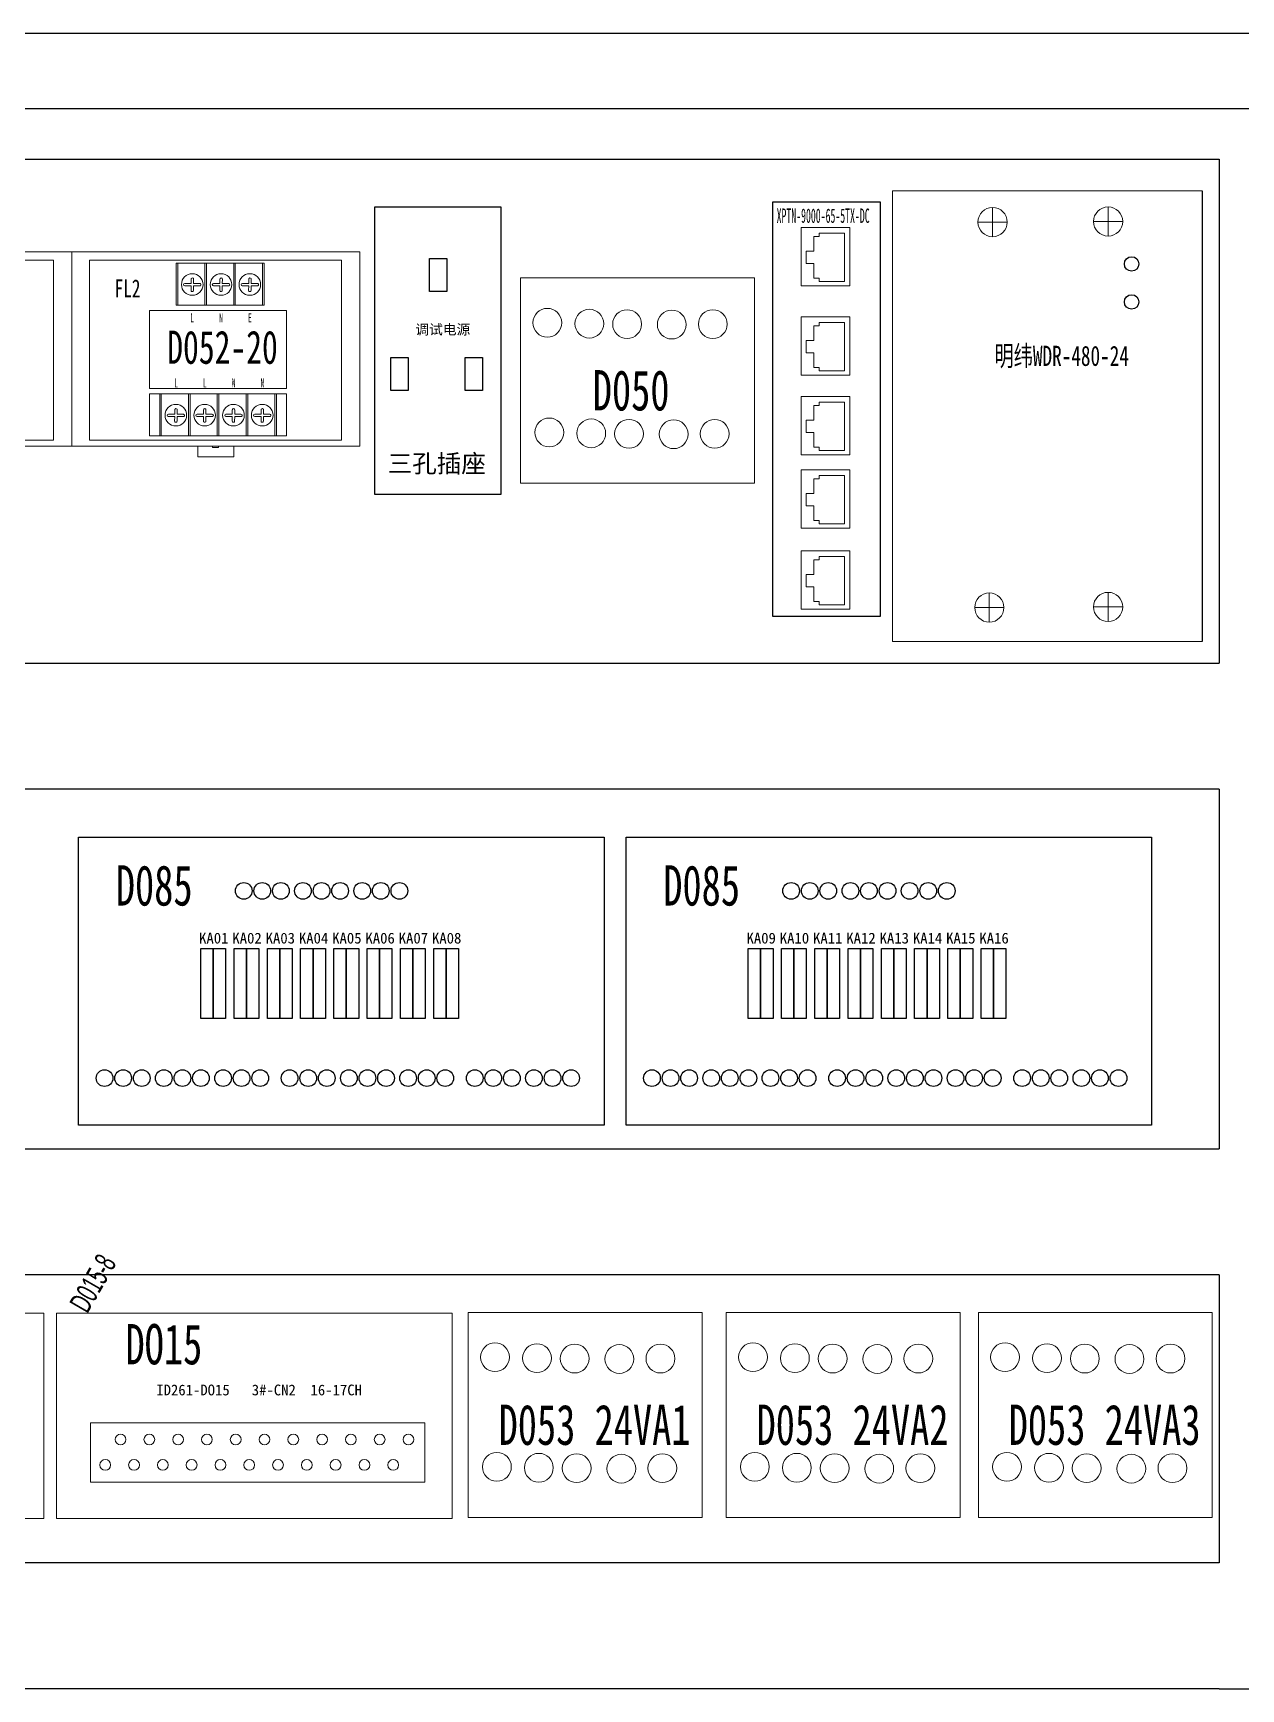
# Model space of a CAD drawing. Header units: millimetres. Extents: x -300 to 5587, y 233 to 3316.
# Drawn here: x 4942.9 to 5278.4, y 1296 to 1756 of the extents above; entities that cross this region are included whole.
import ezdxf

# ---------------------------------------------------------------- set-up
doc = ezdxf.new("R2010")
doc.units = ezdxf.units.MM
for name, color, linetype in [('MISC', 2, 'Continuous'), ('TEXT', 2, 'Continuous'), ('细实线层', 7, 'Continuous')]:
    doc.layers.add(name, color=color, linetype=linetype)
doc.styles.add('ST', font='', dxfattribs={"width": 0.8, "height": 300})
doc.styles.get("Standard").update_dxf_attribs({"font": ''})
doc.styles.add('宋', font='', dxfattribs={"width": 0.7})
doc.styles.add('样式 0', font='')
doc.styles.add('样式 8', font='arial.ttf', dxfattribs={"width": 0.6, "height": 2.5})
doc.styles.get('ST').set_extended_font_data('SimSun')
doc.styles.get('Standard').set_extended_font_data('SimSun')
doc.styles.get('宋').set_extended_font_data('SimSun')
doc.styles.get('样式 0').set_extended_font_data('KaiTi_GB2312')
doc.dimstyles.new('ISO-25', dxfattribs={"dimtxt": 2.5, "dimasz": 2.5, "dimexe": 1.25, "dimexo": 0.625, "dimtad": 1, "dimtxsty": 'Standard', "dimcen": 2.5, "dimadec": 0, "dimazin": 0, "dimtfac": 1, "dimtmove": 0, "dimatfit": 3, "dimfxl": 1, "dimarcsym": 0})

# ---------------------------------------------------------------- blocks, each defined once
blk = doc.blocks.new('三孔插座')
for points in [[(864.36, 854.56), (899.36, 854.56), (899.36, 774.56), (864.36, 774.56)], [(879.53, 840.14), (884.37, 840.14), (884.37, 831), (879.53, 831)], [(868.77, 812.63), (873.61, 812.63), (873.61, 803.48), (868.77, 803.48)], [(889.43, 812.63), (894.27, 812.63), (894.27, 803.48), (889.43, 803.48)]]:
    blk.add_lwpolyline(points, close=True)
at = {"insert": (867.92, 785.7), "char_height": 5, "width": 35, "attachment_point": 1}
blk.add_mtext('{\\fSimSun|b0|i0|c134|p2;三孔插座}', dxfattribs=at)
blk = doc.blocks.new('*D91')
at = {"color": 0, "lineweight": -2, "transparency": 16777216}
for p, q in [((4136.79, 1755.39), (4136.79, 1733.81)), ((5586.79, 1755.39), (5586.79, 1733.81)), ((4139.29, 1735.06), (5584.29, 1735.06))]:
    blk.add_line(p, q, dxfattribs=at)
at = {"color": 0, "transparency": 16777216}
for points in [[(4139.29, 1735.47), (4139.29, 1734.64), (4136.79, 1735.06)], [(5584.29, 1734.64), (5584.29, 1735.47), (5586.79, 1735.06)]]:
    blk.add_solid(points, dxfattribs=at)
at = {"layer": 'Defpoints', "color": 0, "transparency": 16777216}
for p in [(4136.79, 1756.02), (5586.79, 1756.02), (5586.79, 1735.06)]:
    blk.add_point(p, dxfattribs=at)
at = {"color": 0, "transparency": 16777216, "insert": (4774.8, 1740.68), "char_height": 2.5, "attachment_point": 5}
blk.add_mtext('{\\H4x;1450}', dxfattribs=at)
blk = doc.blocks.new('D015')
at = {"lineweight": 0}
for p, q in [((4907.11, 1796), (4797.11, 1796)), ((4907.11, 1739), (4907.11, 1796)), ((4797.11, 1739), (4907.11, 1739))]:
    blk.add_line(p, q, dxfattribs=at)
for centre in [(4814.94, 1760.94), (4822.94, 1760.94), (4830.94, 1760.94), (4838.94, 1760.94), (4846.94, 1760.94), (4854.94, 1760.94), (4862.94, 1760.94), (4870.94, 1760.94), (4878.94, 1760.94), (4886.94, 1760.94), (4894.94, 1760.94), (4810.7, 1753.88), (4818.7, 1753.88), (4826.7, 1753.88), (4834.7, 1753.88), (4842.7, 1753.88), (4850.7, 1753.88), (4858.7, 1753.88), (4866.7, 1753.88), (4874.7, 1753.88), (4882.7, 1753.88), (4890.7, 1753.88)]:
    blk.add_circle(centre, 1.5, dxfattribs=at)
at = {"layer": '细实线层', "lineweight": 0}
for p, q in [((4797.11, 1796), (4797.11, 1739)), ((4806.62, 1749.13), (4806.62, 1765.59)), ((4806.62, 1765.59), (4899.47, 1765.59)), ((4899.47, 1765.59), (4899.47, 1749.13)), ((4899.47, 1749.13), (4806.62, 1749.13))]:
    blk.add_line(p, q, dxfattribs=at)
at = {"lineweight": 0, "insert": (4816.32, 1793.01), "char_height": 11.2, "width": 74.3703, "attachment_point": 1, "style": '宋'}
blk.add_mtext('DO15', dxfattribs=at)

msp = doc.modelspace()

# ---------------------------------------------------------------- linework, layer by layer
for p, q in [((4171.786, 1721.019), (5272.403, 1721.019)), ((5272.403, 1721.019), (5272.403, 1581.019)), ((5267.662, 1712.204), (5267.662, 1587.004)), ((4171.786, 1581.019), (5272.403, 1581.019)), ((5272.403, 1546.019), (4171.786, 1546.019)), ((5272.403, 1546.019), (5272.403, 1446.019)), ((4171.786, 1446.019), (5272.403, 1446.019)), ((5272.403, 1411.019), (4171.786, 1411.019)), ((5272.403, 1411.019), (5272.403, 1331.019)), ((5272.403, 1331.019), (4171.786, 1331.019)), ((5272.403, 1296.019), (5586.786, 1296.019))]:
    msp.add_line(p, q)
at = {"lineweight": 0}
for p, q in [((5181.662, 1587.004), (5181.662, 1712.204)), ((5181.662, 1712.204), (5267.662, 1712.204)), ((5209.46, 1707.573), (5209.46, 1699.456)), ((5241.556, 1707.737), (5241.556, 1699.62)), ((5205.402, 1703.515), (5213.519, 1703.515)), ((5237.497, 1703.679), (5245.615, 1703.679)), ((4953.666, 1641.291), (4993.666, 1641.291)), ((4998.666, 1641.291), (4988.666, 1641.291)), ((4993.666, 1641.291), (4998.666, 1641.291)), ((5204.493, 1596.432), (5212.61, 1596.432)), ((5208.552, 1600.49), (5208.552, 1592.373)), ((5237.497, 1596.596), (5245.615, 1596.596)), ((5241.556, 1600.654), (5241.556, 1592.537)), ((5267.662, 1587.004), (5181.662, 1587.004))]:
    msp.add_line(p, q, dxfattribs=at)
msp.add_lwpolyline([(5272.403, 1296.019), (4136.786, 1296.019), (4136.786, 1756.019), (5586.786, 1756.019), (5586.786, 1296.019)])
for points in [[(5148.308, 1594.043), (5178.308, 1594.043), (5178.308, 1709.043), (5148.308, 1709.043)], [(4955.524, 1532.594), (5101.524, 1532.594), (5101.524, 1452.594), (4955.524, 1452.594)], [(5107.616, 1532.594), (5253.616, 1532.594), (5253.616, 1452.594), (5107.616, 1452.594)], [(4989.483, 1501.745), (4992.928, 1501.745), (4992.928, 1482.299), (4989.483, 1482.299)], [(4992.928, 1501.745), (4996.374, 1501.745), (4996.374, 1482.299), (4992.928, 1482.299)], [(4998.726, 1501.745), (5002.172, 1501.745), (5002.172, 1482.299), (4998.726, 1482.299)], [(5002.172, 1501.745), (5005.617, 1501.745), (5005.617, 1482.299), (5002.172, 1482.299)], [(5007.97, 1501.745), (5011.415, 1501.745), (5011.415, 1482.299), (5007.97, 1482.299)], [(5011.415, 1501.745), (5014.861, 1501.745), (5014.861, 1482.299), (5011.415, 1482.299)], [(5017.213, 1501.745), (5020.659, 1501.745), (5020.659, 1482.299), (5017.213, 1482.299)], [(5020.659, 1501.745), (5024.104, 1501.745), (5024.104, 1482.299), (5020.659, 1482.299)], [(5026.457, 1501.745), (5029.902, 1501.745), (5029.902, 1482.299), (5026.457, 1482.299)], [(5029.902, 1501.745), (5033.348, 1501.745), (5033.348, 1482.299), (5029.902, 1482.299)], [(5035.7, 1501.745), (5039.146, 1501.745), (5039.146, 1482.299), (5035.7, 1482.299)], [(5039.146, 1501.745), (5042.591, 1501.745), (5042.591, 1482.299), (5039.146, 1482.299)], [(5044.944, 1501.745), (5048.389, 1501.745), (5048.389, 1482.299), (5044.944, 1482.299)], [(5048.389, 1501.745), (5051.835, 1501.745), (5051.835, 1482.299), (5048.389, 1482.299)], [(5054.187, 1501.745), (5057.633, 1501.745), (5057.633, 1482.299), (5054.187, 1482.299)], [(5057.633, 1501.745), (5061.078, 1501.745), (5061.078, 1482.299), (5057.633, 1482.299)], [(5141.574, 1501.745), (5145.02, 1501.745), (5145.02, 1482.299), (5141.574, 1482.299)], [(5145.02, 1501.745), (5148.466, 1501.745), (5148.466, 1482.299), (5145.02, 1482.299)], [(5150.818, 1501.745), (5154.263, 1501.745), (5154.263, 1482.299), (5150.818, 1482.299)], [(5154.263, 1501.745), (5157.709, 1501.745), (5157.709, 1482.299), (5154.263, 1482.299)], [(5160.061, 1501.745), (5163.507, 1501.745), (5163.507, 1482.299), (5160.061, 1482.299)], [(5163.507, 1501.745), (5166.953, 1501.745), (5166.953, 1482.299), (5163.507, 1482.299)], [(5169.305, 1501.745), (5172.751, 1501.745), (5172.751, 1482.299), (5169.305, 1482.299)], [(5172.751, 1501.745), (5176.196, 1501.745), (5176.196, 1482.299), (5172.751, 1482.299)], [(5178.548, 1501.745), (5181.994, 1501.745), (5181.994, 1482.299), (5178.548, 1482.299)], [(5181.994, 1501.745), (5185.44, 1501.745), (5185.44, 1482.299), (5181.994, 1482.299)], [(5187.792, 1501.745), (5191.238, 1501.745), (5191.238, 1482.299), (5187.792, 1482.299)], [(5191.238, 1501.745), (5194.683, 1501.745), (5194.683, 1482.299), (5191.238, 1482.299)], [(5197.035, 1501.745), (5200.481, 1501.745), (5200.481, 1482.299), (5197.035, 1482.299)], [(5200.481, 1501.745), (5203.927, 1501.745), (5203.927, 1482.299), (5200.481, 1482.299)], [(5206.279, 1501.745), (5209.725, 1501.745), (5209.725, 1482.299), (5206.279, 1482.299)], [(5209.725, 1501.745), (5213.17, 1501.745), (5213.17, 1482.299), (5209.725, 1482.299)]]:
    msp.add_lwpolyline(points, close=True)
for points in [[(5169.764, 1701.974), (5169.764, 1685.774), (5156.264, 1685.774), (5156.264, 1701.974)], [(4873.666, 1695.291), (4953.666, 1695.291), (4953.666, 1641.291), (4873.666, 1641.291)], [(4878.562, 1692.906), (4948.529, 1692.906), (4948.529, 1642.937), (4878.562, 1642.937)], [(4953.666, 1695.291), (5033.666, 1695.291), (5033.666, 1641.291), (4953.666, 1641.291)], [(4958.562, 1692.906), (5028.529, 1692.906), (5028.529, 1642.937), (4958.562, 1642.937)], [(4982.622, 1680.462), (5007.06, 1680.462), (5007.06, 1692.134), (4982.622, 1692.134)], [(4982.622, 1692.134), (4983.06, 1692.134), (4983.06, 1680.462), (4982.622, 1680.462)], [(4990.622, 1692.134), (4991.06, 1692.134), (4991.06, 1680.462), (4990.622, 1680.462)], [(4998.622, 1692.134), (4999.06, 1692.134), (4999.06, 1680.462), (4998.622, 1680.462)], [(5006.622, 1692.134), (5007.06, 1692.134), (5007.06, 1680.462), (5006.622, 1680.462)], [(5013.291, 1657.242), (4975.18, 1657.242), (4975.18, 1678.998), (5013.291, 1678.998)], [(5169.764, 1677.21), (5169.764, 1661.01), (5156.264, 1661.01), (5156.264, 1677.21)], [(4975.18, 1655.831), (5013.291, 1655.831), (5013.291, 1644.16), (4975.18, 1644.16)], [(4978.064, 1655.831), (4978.502, 1655.831), (4978.502, 1644.16), (4978.064, 1644.16)], [(4986.064, 1655.831), (4986.502, 1655.831), (4986.502, 1644.16), (4986.064, 1644.16)], [(4994.064, 1655.831), (4994.502, 1655.831), (4994.502, 1644.16), (4994.064, 1644.16)], [(5002.064, 1655.831), (5002.502, 1655.831), (5002.502, 1644.16), (5002.064, 1644.16)], [(5010.064, 1655.831), (5010.502, 1655.831), (5010.502, 1644.16), (5010.064, 1644.16)], [(5169.764, 1655.03), (5169.764, 1638.83), (5156.264, 1638.83), (5156.264, 1655.03)], [(4988.666, 1641.291), (4998.666, 1641.291), (4998.666, 1638.291), (4988.666, 1638.291)], [(4992.754, 1641.291), (4994.368, 1641.291), (4994.368, 1640.857), (4992.754, 1640.857)], [(4993.666, 1641.291), (4995.376, 1641.291), (4995.376, 1641.291), (4993.666, 1641.291)], [(5169.764, 1634.698), (5169.764, 1618.498), (5156.264, 1618.498), (5156.264, 1634.698)], [(5169.764, 1612.147), (5169.764, 1595.947), (5156.264, 1595.947), (5156.264, 1612.147)]]:
    msp.add_lwpolyline(points, close=True, dxfattribs=at)
for points in [[(5161.275, 1699.497), (5159.801, 1699.497), (5159.801, 1695.404)], [(5161.275, 1699.497), (5161.275, 1700.418), (5168.328, 1700.418), (5168.328, 1686.992), (5161.275, 1686.992), (5161.275, 1687.913)], [(5159.801, 1695.404), (5157.674, 1695.404), (5157.674, 1692.006), (5159.801, 1692.006)], [(5159.801, 1692.006), (5159.801, 1687.913), (5161.275, 1687.913)], [(4985.007, 1685.818), (4986.776, 1685.804)], [(4986.781, 1686.474), (4985.012, 1686.486)], [(4986.776, 1685.804), (4986.766, 1684.541)], [(4986.794, 1687.659), (4986.79, 1687.659), (4986.781, 1686.474)], [(4987.434, 1684.536), (4987.438, 1684.536), (4987.447, 1685.799)], [(4987.447, 1685.799), (4989.188, 1685.786), (4989.188, 1685.79)], [(4987.452, 1686.469), (4987.461, 1687.654)], [(4989.193, 1686.458), (4987.452, 1686.469)], [(4993.007, 1685.818), (4994.776, 1685.804)], [(4994.781, 1686.474), (4993.012, 1686.486)], [(4994.776, 1685.804), (4994.766, 1684.541)], [(4994.794, 1687.659), (4994.79, 1687.659), (4994.781, 1686.474)], [(4995.434, 1684.536), (4995.438, 1684.536), (4995.447, 1685.799)], [(4995.447, 1685.799), (4997.188, 1685.786), (4997.188, 1685.79)], [(4995.452, 1686.469), (4995.461, 1687.654)], [(4997.193, 1686.458), (4995.452, 1686.469)], [(5001.007, 1685.818), (5002.776, 1685.804)], [(5002.781, 1686.474), (5001.012, 1686.486)], [(5002.776, 1685.804), (5002.766, 1684.541)], [(5002.794, 1687.659), (5002.79, 1687.659), (5002.781, 1686.474)], [(5003.434, 1684.536), (5003.438, 1684.536), (5003.447, 1685.799)], [(5003.447, 1685.799), (5005.188, 1685.786), (5005.188, 1685.79)], [(5003.452, 1686.469), (5003.461, 1687.654)], [(5005.193, 1686.458), (5003.452, 1686.469)], [(5161.275, 1674.733), (5159.801, 1674.733), (5159.801, 1670.64)], [(5161.275, 1674.733), (5161.275, 1675.654), (5168.328, 1675.654), (5168.328, 1662.228), (5161.275, 1662.228), (5161.275, 1663.149)], [(5159.801, 1670.64), (5157.674, 1670.64), (5157.674, 1667.242), (5159.801, 1667.242)], [(5159.801, 1667.242), (5159.801, 1663.149), (5161.275, 1663.149)], [(5161.275, 1652.553), (5159.801, 1652.553), (5159.801, 1648.459)], [(5161.275, 1652.553), (5161.275, 1653.474), (5168.328, 1653.474), (5168.328, 1640.047), (5161.275, 1640.047), (5161.275, 1640.968)], [(4980.449, 1649.516), (4982.218, 1649.502)], [(4982.223, 1650.172), (4980.455, 1650.183)], [(4982.218, 1649.502), (4982.208, 1648.239)], [(4982.236, 1651.357), (4982.232, 1651.357), (4982.223, 1650.172)], [(4982.876, 1648.234), (4982.88, 1648.234), (4982.89, 1649.497)], [(4982.89, 1649.497), (4984.63, 1649.484), (4984.63, 1649.488)], [(4982.895, 1650.167), (4982.904, 1651.352)], [(4984.635, 1650.156), (4982.895, 1650.167)], [(4988.449, 1649.516), (4990.218, 1649.502)], [(4990.223, 1650.172), (4988.455, 1650.183)], [(4990.218, 1649.502), (4990.208, 1648.239)], [(4990.236, 1651.357), (4990.232, 1651.357), (4990.223, 1650.172)], [(4990.876, 1648.234), (4990.88, 1648.234), (4990.89, 1649.497)], [(4990.89, 1649.497), (4992.63, 1649.484), (4992.63, 1649.488)], [(4990.895, 1650.167), (4990.904, 1651.352)], [(4992.635, 1650.156), (4990.895, 1650.167)], [(4996.449, 1649.516), (4998.218, 1649.502)], [(4998.223, 1650.172), (4996.455, 1650.183)], [(4998.218, 1649.502), (4998.208, 1648.239)], [(4998.236, 1651.357), (4998.232, 1651.357), (4998.223, 1650.172)], [(4998.876, 1648.234), (4998.88, 1648.234), (4998.89, 1649.497)], [(4998.89, 1649.497), (5000.63, 1649.484), (5000.63, 1649.488)], [(4998.895, 1650.167), (4998.904, 1651.352)], [(5000.635, 1650.156), (4998.895, 1650.167)], [(5004.449, 1649.516), (5006.218, 1649.502)], [(5006.223, 1650.172), (5004.455, 1650.183)], [(5006.218, 1649.502), (5006.208, 1648.239)], [(5006.236, 1651.357), (5006.232, 1651.357), (5006.223, 1650.172)], [(5006.876, 1648.234), (5006.88, 1648.234), (5006.89, 1649.497)], [(5006.89, 1649.497), (5008.63, 1649.484), (5008.63, 1649.488)], [(5006.895, 1650.167), (5006.904, 1651.352)], [(5008.635, 1650.156), (5006.895, 1650.167)], [(5159.801, 1648.459), (5157.674, 1648.459), (5157.674, 1645.062), (5159.801, 1645.062)], [(5159.801, 1645.062), (5159.801, 1640.968), (5161.275, 1640.968)], [(5161.275, 1632.22), (5161.275, 1633.141), (5168.328, 1633.141), (5168.328, 1619.715), (5161.275, 1619.715), (5161.275, 1620.636)], [(5161.275, 1632.22), (5159.801, 1632.22), (5159.801, 1628.127)], [(5159.801, 1628.127), (5157.674, 1628.127), (5157.674, 1624.729), (5159.801, 1624.729)], [(5159.801, 1624.729), (5159.801, 1620.636), (5161.275, 1620.636)], [(5161.275, 1609.67), (5161.275, 1610.591), (5168.328, 1610.591), (5168.328, 1597.165), (5161.275, 1597.165), (5161.275, 1598.086)], [(5159.801, 1605.577), (5157.674, 1605.577), (5157.674, 1602.179), (5159.801, 1602.179)], [(5161.275, 1609.67), (5159.801, 1609.67), (5159.801, 1605.577)], [(5159.801, 1602.179), (5159.801, 1598.086), (5161.275, 1598.086)]]:
    msp.add_lwpolyline(points, dxfattribs=at)
for centre, radius in [((5209.46, 1703.515), 4.059), ((5241.556, 1703.679), 4.059), ((4987.096, 1686.173), 3), ((4995.096, 1686.173), 3), ((5003.096, 1686.173), 3), ((4982.539, 1649.871), 3), ((4990.539, 1649.871), 3), ((4998.539, 1649.871), 3), ((5006.539, 1649.871), 3), ((5208.552, 1596.432), 4.059), ((5241.556, 1596.596), 4.059)]:
    msp.add_circle(centre, radius, dxfattribs=at)
at = {"color": 0, "linetype": 'Continuous'}
for centre in [(5248.076, 1691.889), (5248.076, 1681.32)]:
    msp.add_circle(centre, 2.01, dxfattribs=at)
for centre in [(5001.399, 1517.713), (5006.56, 1517.713), (5011.721, 1517.713), (5017.857, 1517.713), (5023.018, 1517.713), (5028.179, 1517.713), (5034.314, 1517.713), (5039.475, 1517.713), (5044.636, 1517.713), (5153.491, 1517.713), (5158.652, 1517.713), (5163.813, 1517.713), (5169.948, 1517.713), (5175.109, 1517.713), (5180.27, 1517.713), (5186.406, 1517.713), (5191.567, 1517.713), (5196.728, 1517.713), (4962.736, 1465.697), (4967.897, 1465.697), (4973.058, 1465.697), (4979.193, 1465.697), (4984.354, 1465.697), (4989.515, 1465.697), (4995.65, 1465.697), (5000.812, 1465.697), (5005.973, 1465.697), (5014.154, 1465.697), (5019.315, 1465.697), (5024.476, 1465.697), (5030.611, 1465.697), (5035.772, 1465.697), (5040.933, 1465.697), (5047.069, 1465.697), (5052.23, 1465.697), (5057.391, 1465.697), (5065.572, 1465.697), (5070.733, 1465.697), (5075.894, 1465.697), (5082.029, 1465.697), (5087.19, 1465.697), (5092.351, 1465.697), (5114.827, 1465.697), (5119.988, 1465.697), (5125.149, 1465.697), (5131.285, 1465.697), (5136.446, 1465.697), (5141.607, 1465.697), (5147.742, 1465.697), (5152.903, 1465.697), (5158.064, 1465.697), (5166.245, 1465.697), (5171.406, 1465.697), (5176.567, 1465.697), (5182.703, 1465.697), (5187.864, 1465.697), (5193.025, 1465.697), (5199.16, 1465.697), (5204.321, 1465.697), (5209.482, 1465.697), (5217.663, 1465.697), (5222.824, 1465.697), (5227.986, 1465.697), (5234.121, 1465.697), (5239.282, 1465.697), (5244.443, 1465.697)]:
    msp.add_circle(centre, 2.319)
at = {"lineweight": 0}
for centre, radius, start, end in [((4985.01, 1686.152), 0.334, 89.56238, 269.56238), ((4987.1, 1684.539), 0.334, 179.56238, 359.56238), ((4987.096, 1686.173), 1.5, 101.62647, 101.79811), ((4987.128, 1687.656), 0.334, 355.15261, 182.43139), ((4987.096, 1686.173), 1.5, 75.91869, 75.95753), ((4989.19, 1686.124), 0.334, 269.56238, 89.67132), ((4993.01, 1686.152), 0.334, 89.56238, 269.56238), ((4995.1, 1684.539), 0.334, 179.56238, 359.56238), ((4995.096, 1686.173), 1.5, 101.62647, 101.79811), ((4995.128, 1687.656), 0.334, 355.15261, 182.43139), ((4995.096, 1686.173), 1.5, 75.91869, 75.95753), ((4997.19, 1686.124), 0.334, 269.56238, 89.67132), ((5001.01, 1686.152), 0.334, 89.56238, 269.56238), ((5003.1, 1684.539), 0.334, 179.56238, 359.56238), ((5003.096, 1686.173), 1.5, 101.62647, 101.79811), ((5003.128, 1687.656), 0.334, 355.15261, 182.43139), ((5003.096, 1686.173), 1.5, 75.91869, 75.95753), ((5005.19, 1686.124), 0.334, 269.56238, 89.67132), ((4982.57, 1651.354), 0.334, 355.15261, 182.43139), ((4990.57, 1651.354), 0.334, 355.15261, 182.43139), ((4998.57, 1651.354), 0.334, 355.15261, 182.43139), ((5006.57, 1651.354), 0.334, 355.15261, 182.43139), ((4980.452, 1649.85), 0.334, 89.56238, 269.56238), ((4982.542, 1648.237), 0.334, 179.56238, 359.56238), ((4982.539, 1649.871), 1.5, 101.62647, 101.79811), ((4982.539, 1649.871), 1.5, 75.91869, 75.95753), ((4984.633, 1649.822), 0.334, 269.56238, 89.67132), ((4988.452, 1649.85), 0.334, 89.56238, 269.56238), ((4990.542, 1648.237), 0.334, 179.56238, 359.56238), ((4990.539, 1649.871), 1.5, 101.62647, 101.79811), ((4990.539, 1649.871), 1.5, 75.91869, 75.95753), ((4992.633, 1649.822), 0.334, 269.56238, 89.67132), ((4996.452, 1649.85), 0.334, 89.56238, 269.56238), ((4998.542, 1648.237), 0.334, 179.56238, 359.56238), ((4998.539, 1649.871), 1.5, 101.62647, 101.79811), ((4998.539, 1649.871), 1.5, 75.91869, 75.95753), ((5000.633, 1649.822), 0.334, 269.56238, 89.67132), ((5004.452, 1649.85), 0.334, 89.56238, 269.56238), ((5006.542, 1648.237), 0.334, 179.56238, 359.56238), ((5006.539, 1649.871), 1.5, 101.62647, 101.79811), ((5006.539, 1649.871), 1.5, 75.91869, 75.95753), ((5008.633, 1649.822), 0.334, 269.56238, 89.67132)]:
    msp.add_arc(centre, radius, start, end, dxfattribs=at)
at = {"layer": '细实线层', "lineweight": 0}
for p, q in [((5078.332, 1688.006), (5143.332, 1688.006)), ((5078.332, 1688.006), (5078.332, 1631.006)), ((5143.332, 1688.006), (5143.332, 1631.006)), ((5078.332, 1631.006), (5078.332, 1659.506)), ((5078.332, 1631.006), (5143.332, 1631.006)), ((5063.781, 1400.621), (5063.781, 1343.621)), ((5063.781, 1400.621), (5128.781, 1400.621)), ((5128.781, 1400.621), (5128.781, 1343.621)), ((5135.456, 1400.621), (5135.456, 1343.621)), ((5135.456, 1400.621), (5200.456, 1400.621)), ((5200.456, 1400.621), (5200.456, 1343.621)), ((5205.499, 1400.621), (5205.499, 1343.621)), ((5205.499, 1400.621), (5270.499, 1400.621)), ((5270.499, 1400.621), (5270.499, 1343.621)), ((5063.781, 1343.621), (5063.781, 1372.121)), ((5135.456, 1343.621), (5135.456, 1372.121)), ((5200.456, 1343.621), (5200.456, 1372.121)), ((5063.781, 1343.621), (5128.781, 1343.621)), ((5135.456, 1343.621), (5200.456, 1343.621)), ((5205.499, 1343.621), (5270.499, 1343.621))]:
    msp.add_line(p, q, dxfattribs=at)
for centre in [(5085.752, 1675.55), (5097.414, 1675.295), (5107.908, 1675.168), (5120.313, 1675.041), (5131.72, 1675.168), (5086.289, 1645.091), (5097.952, 1644.837), (5108.446, 1644.709), (5120.85, 1644.582), (5132.258, 1644.709), (5071.201, 1388.165), (5082.863, 1387.91), (5093.357, 1387.783), (5105.762, 1387.656), (5117.169, 1387.783), (5142.876, 1388.165), (5154.538, 1387.91), (5165.032, 1387.783), (5177.437, 1387.656), (5188.844, 1387.783), (5212.918, 1388.165), (5224.581, 1387.91), (5235.075, 1387.783), (5247.479, 1387.656), (5258.887, 1387.783), (5071.738, 1357.706), (5143.413, 1357.706), (5213.456, 1357.706), (5083.401, 1357.452), (5093.895, 1357.324), (5106.299, 1357.197), (5117.707, 1357.324), (5155.076, 1357.452), (5165.57, 1357.324), (5177.974, 1357.197), (5189.382, 1357.324), (5225.118, 1357.452), (5235.612, 1357.324), (5248.017, 1357.197), (5259.424, 1357.324)]:
    msp.add_circle(centre, 4, dxfattribs=at)

# ---------------------------------------------------------------- block references
for name, p in [('三孔插座', (4173.468, 853.241)), ('D015', (38.788, -395.639)), ('D015', (152.227, -395.639))]:
    msp.add_blockref(name, p)

# ---------------------------------------------------------------- texts
at = {"lineweight": 0, "style": '样式 8', "width": 0.6}
msp.add_text('D015-8', height=6, rotation=60, dxfattribs=at).set_placement((4957.939, 1400.088))
at = {"lineweight": 0, "attachment_point": 1, "style": '宋'}
for s, insert, char_height, width in [('明纬WDR-480-24 ', (5209.969, 1669.162), 5.6, 37.18515), ('D050', (5098.364, 1662.391), 11.2, 74.37029), ('D085', (4965.861, 1524.838), 11.2, 74.37029), ('D085', (5117.953, 1524.838), 11.2, 74.37029), ('D053 24VA1', (5072.2, 1375.006), 11.2, 74.37029), ('D053 24VA2', (5143.875, 1375.006), 11.2, 74.37029), ('D053 24VA3', (5213.917, 1375.006), 11.2, 74.37029)]:
    msp.add_mtext(s, dxfattribs=dict(at, insert=insert, char_height=char_height, width=width))
at = {"color": 0, "lineweight": -2, "char_height": 3, "attachment_point": 1}
for s, insert, width in [('KA01              ', (4988.998, 1506.091), 6.50225), ('KA02              ', (4998.241, 1506.091), 6.50225), ('KA03              ', (5007.485, 1506.091), 6.50225), ('KA04              ', (5016.728, 1506.091), 6.50225), ('KA05              ', (5025.972, 1506.091), 6.50225), ('KA06              ', (5035.215, 1506.091), 6.50225), ('KA07              ', (5044.459, 1506.091), 6.50225), ('KA08              ', (5053.702, 1506.091), 6.50225), ('KA09              ', (5141.09, 1506.091), 6.50225), ('KA10              ', (5150.333, 1506.091), 6.50225), ('KA11              ', (5159.577, 1506.091), 6.50225), ('KA12              ', (5168.82, 1506.091), 6.50225), ('KA13              ', (5178.064, 1506.091), 6.50225), ('KA14              ', (5187.307, 1506.091), 6.50225), ('KA15              ', (5196.551, 1506.091), 6.50225), ('KA16              ', (5205.794, 1506.091), 6.50225), ('ID261-DO15   3#-CN2  16-17CH               ', (4977.104, 1380.565), 61.03402)]:
    msp.add_mtext(s, dxfattribs=dict(at, insert=insert, width=width))
at = {"layer": 'MISC', "color": 0, "insert": (5049.073, 1675.084), "char_height": 2.8, "width": 16.56425, "attachment_point": 1, "style": '样式 0'}
msp.add_mtext('调试电源', dxfattribs=at)
at = {"layer": 'TEXT', "color": 0, "style": 'ST'}
for s, height, width, p in [('XPTN-9000-65-5TX-DC', 4, 0.5, (5149.453, 1703.297)), ('FL2', 5, 0.7, (4965.552, 1682.591)), ('D052-20', 9.216, 0.7, (4980.147, 1664.151))]:
    msp.add_text(s, height=height, dxfattribs=dict(at, width=width)).set_placement(p)
at = {"layer": 'TEXT', "color": 0, "style": 'ST', "oblique": 0.5, "width": 0.5}
for s, p in [('L', (4986.57, 1675.675)), ('N', (4994.57, 1675.675)), ('E', (5002.57, 1675.675)), ('L', (4982.08, 1657.566)), ('L', (4990.08, 1657.566)), ('N', (4998.08, 1657.566)), ('N', (5006.08, 1657.566))]:
    msp.add_text(s, height=2.5, dxfattribs=at).set_placement(p)

# ---------------------------------------------------------------- dimensions: what is measured, and where the dimension line sits
dim = msp.add_linear_dim(base=(5586.786, 1735.056), p1=(4136.786, 1756.019), p2=(5586.786, 1756.019), text='{\\H4x;<>}', dimstyle='ISO-25', override={"dimtxsty": 'Standard'})
dim.commit()
dim.dimension.update_dxf_attribs({"geometry": '*D91', "text_midpoint": (4774.796, 1735.056), "dimtype": 160})

doc.saveas('drawing.dxf')
